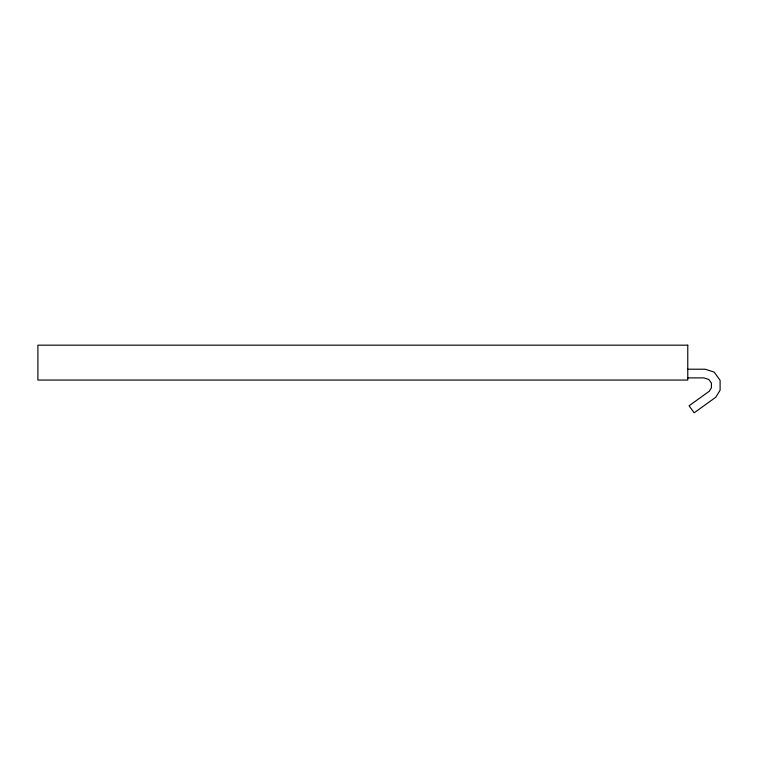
<?xml version="1.0" encoding="UTF-8"?>
<svg xmlns="http://www.w3.org/2000/svg" width="758" height="758" viewBox="0 0 758 758"><rect width="100%" height="100%" fill="white"/><g stroke="black" fill="none" stroke-linecap="round" stroke-linejoin="round"><path stroke-width="1.14" d="M687.601 369.222L705.253 369.222L714.169 372.121L720.1 380.289L720.1 390.199L715.798 397.22L694.148 412.826L689.079 405.795L709.317 391.213L711.43 387.755L711.43 383.103L708.815 379.493L703.879 377.891L687.44 377.891M687.771 345.174L37.9 345.174L37.9 380.052L687.771 380.052L687.771 345.174"/></g></svg>
